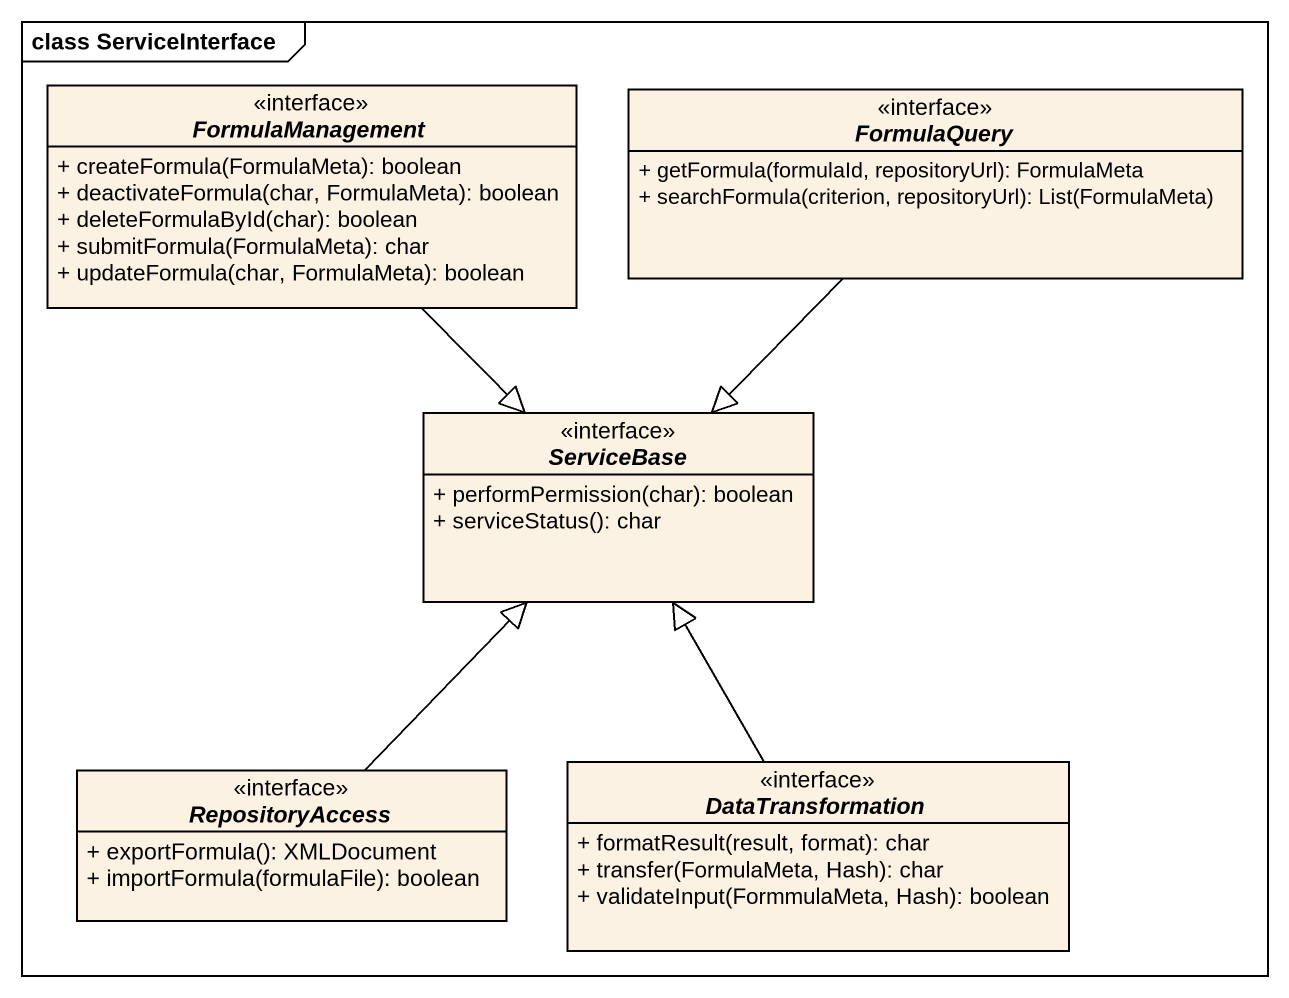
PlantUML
@startuml
mainframe class ServiceInterface
hide circle
hide empty members
skinparam classAttributeIconSize 0
interface FormulaManagement <<interface>> {
  + createFormula(FormulaMeta): boolean
  + deactivateFormula(char, FormulaMeta): boolean
  + deleteFormulaById(char): boolean
  + submitFormula(FormulaMeta): char
  + updateFormula(char, FormulaMeta): boolean
}
interface FormulaQuery <<interface>> {
  + getFormula(formulaId, repositoryUrl): FormulaMeta
  + searchFormula(criterion, repositoryUrl): List(FormulaMeta)
}
interface ServiceBase <<interface>> {
  + performPermission(char): boolean
  + serviceStatus(): char
}
interface RepositoryAccess <<interface>> {
  + exportFormula(): XMLDocument
  + importFormula(formulaFile): boolean
}
interface DataTransformation <<interface>> {
  + formatResult(result, format): char
  + transfer(FormulaMeta, Hash): char
  + validateInput(FormmulaMeta, Hash): boolean
}
FormulaManagement --|> ServiceBase
FormulaQuery --|> ServiceBase
RepositoryAccess -up-|> ServiceBase
DataTransformation -up-|> ServiceBase
@enduml
